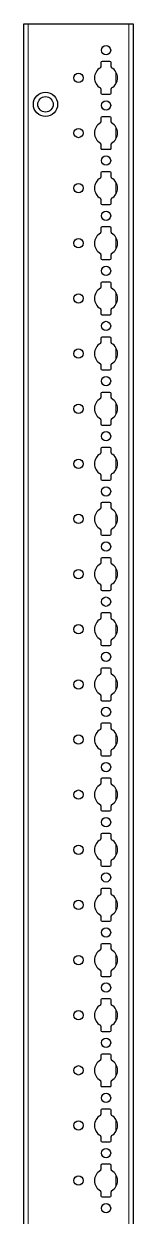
# Model space of a CAD drawing. Header units: millimetres. Extents: x -199 to 2732, y -1647 to 1507.
# Drawn here: x 2133 to 2182, y -293 to 247 of the extents above; entities that cross this region are included whole.
import ezdxf

# ---------------------------------------------------------------- set-up
doc = ezdxf.new("R2010")
doc.units = ezdxf.units.MM

msp = doc.modelspace()

# ---------------------------------------------------------------- linework, layer by layer
at = {"color": 7, "linetype": 'Continuous', "lineweight": 25}
for p, q in [((2132.58, -851.79), (2132.58, 247.21)), ((2132.58, 247.21), (2134.58, 247.21)), ((2134.58, 247.21), (2180.28, 247.21)), ((2180.28, 247.21), (2182.28, 247.21)), ((2182.28, 247.21), (2182.28, -851.79)), ((2167.63, 229.61), (2167.63, 227.73)), ((2171.73, 230.11), (2168.13, 230.11)), ((2172.23, 227.73), (2172.23, 229.61)), ((2167.63, 217.68), (2167.63, 215.81)), ((2172.23, 215.81), (2172.23, 217.68)), ((2168.13, 215.31), (2171.73, 215.31)), ((2167.63, 204.61), (2167.63, 202.73)), ((2171.73, 205.11), (2168.13, 205.11)), ((2172.23, 202.73), (2172.23, 204.61)), ((2167.63, 192.68), (2167.63, 190.81)), ((2168.13, 190.31), (2171.73, 190.31)), ((2172.23, 190.81), (2172.23, 192.68)), ((2167.63, 179.61), (2167.63, 177.73)), ((2171.73, 180.11), (2168.13, 180.11)), ((2172.23, 177.73), (2172.23, 179.61)), ((2167.63, 167.68), (2167.63, 165.81)), ((2172.23, 165.81), (2172.23, 167.68)), ((2168.13, 165.31), (2171.73, 165.31)), ((2167.63, 154.61), (2167.63, 152.73)), ((2171.73, 155.11), (2168.13, 155.11)), ((2172.23, 152.73), (2172.23, 154.61)), ((2167.63, 142.68), (2167.63, 140.81)), ((2172.23, 140.81), (2172.23, 142.68)), ((2168.13, 140.31), (2171.73, 140.31)), ((2171.73, 130.11), (2168.13, 130.11)), ((2167.63, 129.61), (2167.63, 127.73)), ((2172.23, 127.73), (2172.23, 129.61)), ((2167.63, 117.68), (2167.63, 115.81)), ((2168.13, 115.31), (2171.73, 115.31)), ((2172.23, 115.81), (2172.23, 117.68)), ((2167.63, 104.61), (2167.63, 102.73)), ((2171.73, 105.11), (2168.13, 105.11)), ((2172.23, 102.73), (2172.23, 104.61)), ((2167.63, 92.68), (2167.63, 90.81)), ((2172.23, 90.81), (2172.23, 92.68)), ((2168.13, 90.31), (2171.73, 90.31)), ((2167.63, 79.61), (2167.63, 77.73)), ((2171.73, 80.11), (2168.13, 80.11)), ((2172.23, 77.73), (2172.23, 79.61)), ((2167.63, 67.68), (2167.63, 65.81)), ((2168.13, 65.31), (2171.73, 65.31)), ((2172.23, 65.81), (2172.23, 67.68)), ((2167.63, 54.61), (2167.63, 52.73)), ((2171.73, 55.11), (2168.13, 55.11)), ((2172.23, 52.73), (2172.23, 54.61)), ((2167.63, 42.68), (2167.63, 40.81)), ((2168.13, 40.31), (2171.73, 40.31)), ((2172.23, 40.81), (2172.23, 42.68)), ((2167.63, 29.61), (2167.63, 27.73)), ((2171.73, 30.11), (2168.13, 30.11)), ((2172.23, 27.73), (2172.23, 29.61)), ((2167.63, 17.68), (2167.63, 15.81)), ((2172.23, 15.81), (2172.23, 17.68)), ((2168.13, 15.31), (2171.73, 15.31)), ((2167.63, 4.61), (2167.63, 2.73)), ((2171.73, 5.11), (2168.13, 5.11)), ((2172.23, 2.73), (2172.23, 4.61)), ((2167.63, -7.32), (2167.63, -9.19)), ((2168.13, -9.69), (2171.73, -9.69)), ((2172.23, -9.19), (2172.23, -7.32)), ((2167.63, -20.39), (2167.63, -22.27)), ((2171.73, -19.89), (2168.13, -19.89)), ((2172.23, -22.27), (2172.23, -20.39)), ((2167.63, -32.32), (2167.63, -34.19)), ((2172.23, -34.19), (2172.23, -32.32)), ((2168.13, -34.69), (2171.73, -34.69)), ((2167.63, -45.39), (2167.63, -47.27)), ((2171.73, -44.89), (2168.13, -44.89)), ((2172.23, -47.27), (2172.23, -45.39)), ((2167.63, -57.32), (2167.63, -59.19)), ((2172.23, -59.19), (2172.23, -57.32)), ((2168.13, -59.69), (2171.73, -59.69)), ((2171.73, -69.89), (2168.13, -69.89)), ((2167.63, -70.39), (2167.63, -72.27)), ((2172.23, -72.27), (2172.23, -70.39)), ((2167.63, -82.32), (2167.63, -84.19)), ((2168.13, -84.69), (2171.73, -84.69)), ((2172.23, -84.19), (2172.23, -82.32)), ((2167.63, -95.39), (2167.63, -97.27)), ((2171.73, -94.89), (2168.13, -94.89)), ((2172.23, -97.27), (2172.23, -95.39)), ((2167.63, -107.32), (2167.63, -109.19)), ((2172.23, -109.19), (2172.23, -107.32)), ((2168.13, -109.69), (2171.73, -109.69)), ((2167.63, -120.39), (2167.63, -122.27)), ((2171.73, -119.89), (2168.13, -119.89)), ((2172.23, -122.27), (2172.23, -120.39)), ((2167.63, -132.32), (2167.63, -134.19)), ((2168.13, -134.69), (2171.73, -134.69)), ((2172.23, -134.19), (2172.23, -132.32)), ((2167.63, -145.39), (2167.63, -147.27)), ((2171.73, -144.89), (2168.13, -144.89)), ((2172.23, -147.27), (2172.23, -145.39)), ((2167.63, -157.32), (2167.63, -159.19)), ((2168.13, -159.69), (2171.73, -159.69)), ((2172.23, -159.19), (2172.23, -157.32)), ((2167.63, -170.39), (2167.63, -172.27)), ((2171.73, -169.89), (2168.13, -169.89)), ((2172.23, -172.27), (2172.23, -170.39)), ((2167.63, -182.32), (2167.63, -184.19)), ((2172.23, -184.19), (2172.23, -182.32)), ((2168.13, -184.69), (2171.73, -184.69)), ((2167.63, -195.39), (2167.63, -197.27)), ((2171.73, -194.89), (2168.13, -194.89)), ((2172.23, -197.27), (2172.23, -195.39)), ((2167.63, -207.32), (2167.63, -209.19)), ((2168.13, -209.69), (2171.73, -209.69)), ((2172.23, -209.19), (2172.23, -207.32)), ((2167.63, -220.39), (2167.63, -222.27)), ((2171.73, -219.89), (2168.13, -219.89)), ((2172.23, -222.27), (2172.23, -220.39)), ((2167.63, -232.32), (2167.63, -234.19)), ((2172.23, -234.19), (2172.23, -232.32)), ((2168.13, -234.69), (2171.73, -234.69)), ((2167.63, -245.39), (2167.63, -247.27)), ((2171.73, -244.89), (2168.13, -244.89)), ((2172.23, -247.27), (2172.23, -245.39)), ((2167.63, -257.32), (2167.63, -259.19)), ((2172.23, -259.19), (2172.23, -257.32)), ((2168.13, -259.69), (2171.73, -259.69)), ((2171.73, -269.89), (2168.13, -269.89)), ((2167.63, -270.39), (2167.63, -272.27)), ((2172.23, -272.27), (2172.23, -270.39)), ((2167.63, -282.32), (2167.63, -284.19)), ((2168.13, -284.69), (2171.73, -284.69)), ((2172.23, -284.19), (2172.23, -282.32))]:
    msp.add_line(p, q, dxfattribs=at)
at = {"color": 8, "linetype": 'Continuous', "lineweight": 18}
for p, q in [((2134.58, 247.21), (2134.58, -851.79)), ((2180.28, -851.79), (2180.28, 247.21)), ((2174.43, 220), (2174.43, 225.41)), ((2174.43, 195), (2174.43, 200.41)), ((2174.43, 170), (2174.43, 175.41)), ((2174.43, 145), (2174.43, 150.41)), ((2174.43, 120), (2174.43, 125.41)), ((2174.43, 95), (2174.43, 100.41)), ((2174.43, 70), (2174.43, 75.41)), ((2174.43, 45), (2174.43, 50.41)), ((2174.43, 20), (2174.43, 25.41)), ((2174.43, -5), (2174.43, 0.41)), ((2174.43, -30), (2174.43, -24.59)), ((2174.43, -55), (2174.43, -49.59)), ((2174.43, -80), (2174.43, -74.59)), ((2174.43, -105), (2174.43, -99.59)), ((2174.43, -130), (2174.43, -124.59)), ((2174.43, -155), (2174.43, -149.59)), ((2174.43, -180), (2174.43, -174.59)), ((2174.43, -205), (2174.43, -199.59)), ((2174.43, -230), (2174.43, -224.59)), ((2174.43, -255), (2174.43, -249.59)), ((2174.43, -280), (2174.43, -274.59))]:
    msp.add_line(p, q, dxfattribs=at)
at = {"color": 7, "linetype": 'Continuous', "lineweight": 25}
for centre, radius in [((2169.93, 235.21), 2.12), ((2157.43, 222.71), 2.12), ((2142.43, 210.71), 5.5), ((2142.43, 210.71), 3.5), ((2169.93, 210.21), 2.12), ((2157.43, 197.71), 2.12), ((2169.93, 185.21), 2.12), ((2157.43, 172.71), 2.12), ((2169.93, 160.21), 2.12), ((2157.43, 147.71), 2.12), ((2169.93, 135.21), 2.12), ((2157.43, 122.71), 2.12), ((2169.93, 110.21), 2.12), ((2157.43, 97.71), 2.12), ((2169.93, 85.21), 2.12), ((2157.43, 72.71), 2.12), ((2169.93, 60.21), 2.12), ((2157.43, 47.71), 2.12), ((2169.93, 35.21), 2.12), ((2157.43, 22.71), 2.12), ((2169.93, 10.21), 2.12), ((2157.43, -2.29), 2.12), ((2169.93, -14.79), 2.12), ((2157.43, -27.29), 2.12), ((2169.93, -39.79), 2.12), ((2157.43, -52.29), 2.12), ((2169.93, -64.79), 2.12), ((2157.43, -77.29), 2.12), ((2169.93, -89.79), 2.12), ((2157.43, -102.29), 2.12), ((2169.93, -114.79), 2.12), ((2157.43, -127.29), 2.12), ((2169.93, -139.79), 2.12), ((2157.43, -152.29), 2.12), ((2169.93, -164.79), 2.12), ((2157.43, -177.29), 2.12), ((2169.93, -189.79), 2.12), ((2157.43, -202.29), 2.12), ((2169.93, -214.79), 2.12), ((2157.43, -227.29), 2.12), ((2169.93, -239.79), 2.12), ((2157.43, -252.29), 2.12), ((2169.93, -264.79), 2.12), ((2157.43, -277.29), 2.12), ((2169.93, -289.79), 2.12)]:
    msp.add_circle(centre, radius, dxfattribs=at)
for centre, radius, start, end in [((2169.93, 222.71), 5.25, 119.1407, 240.8593), ((2167.13, 227.73), 0.5, 299.1407, 0), ((2168.13, 229.61), 0.5, 90, 180), ((2171.73, 229.61), 0.5, 0, 90), ((2172.73, 227.73), 0.5, 180, 240.8593), ((2169.93, 222.71), 5.25, 299.1407, 60.8593), ((2167.13, 217.68), 0.5, 0, 60.8593), ((2172.73, 217.68), 0.5, 119.1407, 180), ((2168.13, 215.81), 0.5, 180, 270), ((2171.73, 215.81), 0.5, 270, 0), ((2169.93, 197.71), 5.25, 119.1407, 240.8593), ((2167.13, 202.73), 0.5, 299.1407, 0), ((2168.13, 204.61), 0.5, 90, 180), ((2171.73, 204.61), 0.5, 0, 90), ((2172.73, 202.73), 0.5, 180, 240.8593), ((2169.93, 197.71), 5.25, 299.1407, 60.8593), ((2167.13, 192.68), 0.5, 0, 60.8593), ((2168.13, 190.81), 0.5, 180, 270), ((2171.73, 190.81), 0.5, 270, 0), ((2172.73, 192.68), 0.5, 119.1407, 180), ((2168.13, 179.61), 0.5, 90, 180), ((2171.73, 179.61), 0.5, 360, 90), ((2169.93, 172.71), 5.25, 119.1407, 240.8593), ((2167.13, 177.73), 0.5, 299.1407, 0), ((2172.73, 177.73), 0.5, 180, 240.8593), ((2169.93, 172.71), 5.25, 299.1407, 60.8593), ((2167.13, 167.68), 0.5, 0, 60.8593), ((2172.73, 167.68), 0.5, 119.1407, 180), ((2168.13, 165.81), 0.5, 180, 270), ((2171.73, 165.81), 0.5, 270, 0), ((2169.93, 147.71), 5.25, 119.1407, 240.8593), ((2167.13, 152.73), 0.5, 299.1407, 0), ((2168.13, 154.61), 0.5, 90, 180), ((2171.73, 154.61), 0.5, 360, 90), ((2172.73, 152.73), 0.5, 180, 240.8593), ((2169.93, 147.71), 5.25, 299.1407, 60.8593), ((2167.13, 142.68), 0.5, 0, 60.8593), ((2168.13, 140.81), 0.5, 180, 270), ((2171.73, 140.81), 0.5, 270, 0), ((2172.73, 142.68), 0.5, 119.1407, 180), ((2168.13, 129.61), 0.5, 90, 180), ((2171.73, 129.61), 0.5, 0, 90), ((2169.93, 122.71), 5.25, 119.1407, 240.8593), ((2167.13, 127.73), 0.5, 299.1407, 0), ((2172.73, 127.73), 0.5, 180, 240.8593), ((2169.93, 122.71), 5.25, 299.1407, 60.8593), ((2167.13, 117.68), 0.5, 0, 60.8593), ((2168.13, 115.81), 0.5, 180, 270), ((2171.73, 115.81), 0.5, 270, 0), ((2172.73, 117.68), 0.5, 119.1407, 180), ((2167.13, 102.73), 0.5, 299.1407, 0), ((2168.13, 104.61), 0.5, 90, 180), ((2171.73, 104.61), 0.5, 0, 90), ((2172.73, 102.73), 0.5, 180, 240.8593), ((2169.93, 97.71), 5.25, 119.1407, 240.8593), ((2169.93, 97.71), 5.25, 299.1407, 60.8593), ((2167.13, 92.68), 0.5, 0, 60.8593), ((2172.73, 92.68), 0.5, 119.1407, 180), ((2168.13, 90.81), 0.5, 180, 270), ((2171.73, 90.81), 0.5, 270, 0), ((2169.93, 72.71), 5.25, 119.1407, 240.8593), ((2167.13, 77.73), 0.5, 299.1407, 0), ((2168.13, 79.61), 0.5, 90, 180), ((2171.73, 79.61), 0.5, 0, 90), ((2172.73, 77.73), 0.5, 180, 240.8593), ((2169.93, 72.71), 5.25, 299.1407, 60.8593), ((2167.13, 67.68), 0.5, 0, 60.8593), ((2168.13, 65.81), 0.5, 180, 270), ((2171.73, 65.81), 0.5, 270, 0), ((2172.73, 67.68), 0.5, 119.1407, 180), ((2168.13, 54.61), 0.5, 90, 180), ((2171.73, 54.61), 0.5, 0, 90), ((2169.93, 47.71), 5.25, 119.1407, 240.8593), ((2167.13, 52.73), 0.5, 299.1407, 0), ((2172.73, 52.73), 0.5, 180, 240.8593), ((2169.93, 47.71), 5.25, 299.1407, 60.8593), ((2167.13, 42.68), 0.5, 0, 60.8593), ((2168.13, 40.81), 0.5, 180, 270), ((2171.73, 40.81), 0.5, 270, 0), ((2172.73, 42.68), 0.5, 119.1407, 180), ((2169.93, 22.71), 5.25, 119.1407, 240.8593), ((2167.13, 27.73), 0.5, 299.1407, 0), ((2168.13, 29.61), 0.5, 90, 180), ((2171.73, 29.61), 0.5, 0, 90), ((2172.73, 27.73), 0.5, 180, 240.8593), ((2169.93, 22.71), 5.25, 299.1407, 60.8593), ((2167.13, 17.68), 0.5, 0, 60.8593), ((2172.73, 17.68), 0.5, 119.1407, 180), ((2168.13, 15.81), 0.5, 180, 270), ((2171.73, 15.81), 0.5, 270, 0), ((2169.93, -2.29), 5.25, 119.1407, 240.8593), ((2167.13, 2.73), 0.5, 299.1407, 0), ((2168.13, 4.61), 0.5, 90, 180), ((2171.73, 4.61), 0.5, 0, 90), ((2172.73, 2.73), 0.5, 180, 240.8593), ((2169.93, -2.29), 5.25, 299.1407, 60.8593), ((2167.13, -7.32), 0.5, 0, 60.8593), ((2168.13, -9.19), 0.5, 180, 270), ((2171.73, -9.19), 0.5, 270, 0), ((2172.73, -7.32), 0.5, 119.1407, 180), ((2168.13, -20.39), 0.5, 90, 180), ((2171.73, -20.39), 0.5, 0, 90), ((2169.93, -27.29), 5.25, 119.1407, 240.8593), ((2167.13, -22.27), 0.5, 299.1407, 0), ((2172.73, -22.27), 0.5, 180, 240.8593), ((2169.93, -27.29), 5.25, 299.1407, 60.8593), ((2167.13, -32.32), 0.5, 0, 60.8593), ((2172.73, -32.32), 0.5, 119.1407, 180), ((2168.13, -34.19), 0.5, 180, 270), ((2171.73, -34.19), 0.5, 270, 0), ((2169.93, -52.29), 5.25, 119.1407, 240.8593), ((2167.13, -47.27), 0.5, 299.1407, 0), ((2168.13, -45.39), 0.5, 90, 180), ((2171.73, -45.39), 0.5, 0, 90), ((2172.73, -47.27), 0.5, 180, 240.8593), ((2169.93, -52.29), 5.25, 299.1407, 60.8593), ((2167.13, -57.32), 0.5, 0, 60.8593), ((2168.13, -59.19), 0.5, 180, 270), ((2171.73, -59.19), 0.5, 270, 0), ((2172.73, -57.32), 0.5, 119.1407, 180), ((2168.13, -70.39), 0.5, 90, 180), ((2171.73, -70.39), 0.5, 0, 90), ((2169.93, -77.29), 5.25, 119.1407, 240.8593), ((2167.13, -72.27), 0.5, 299.1407, 0), ((2172.73, -72.27), 0.5, 180, 240.8593), ((2169.93, -77.29), 5.25, 299.1407, 60.8593), ((2167.13, -82.32), 0.5, 0, 60.8593), ((2168.13, -84.19), 0.5, 180, 270), ((2171.73, -84.19), 0.5, 270, 0), ((2172.73, -82.32), 0.5, 119.1407, 180), ((2167.13, -97.27), 0.5, 299.1407, 0), ((2168.13, -95.39), 0.5, 90, 180), ((2171.73, -95.39), 0.5, 0, 90), ((2172.73, -97.27), 0.5, 180, 240.8593), ((2169.93, -102.29), 5.25, 119.1407, 240.8593), ((2169.93, -102.29), 5.25, 299.1407, 60.8593), ((2167.13, -107.32), 0.5, 0, 60.8593), ((2172.73, -107.32), 0.5, 119.1407, 180), ((2168.13, -109.19), 0.5, 180, 270), ((2171.73, -109.19), 0.5, 270, 0), ((2169.93, -127.29), 5.25, 119.1407, 240.8593), ((2167.13, -122.27), 0.5, 299.1407, 0), ((2168.13, -120.39), 0.5, 90, 180), ((2171.73, -120.39), 0.5, 0, 90), ((2172.73, -122.27), 0.5, 180, 240.8593), ((2169.93, -127.29), 5.25, 299.1407, 60.8593), ((2167.13, -132.32), 0.5, 0, 60.8593), ((2168.13, -134.19), 0.5, 180, 270), ((2171.73, -134.19), 0.5, 270, 0), ((2172.73, -132.32), 0.5, 119.1407, 180), ((2168.13, -145.39), 0.5, 90, 180), ((2171.73, -145.39), 0.5, 0, 90), ((2169.93, -152.29), 5.25, 119.1407, 240.8593), ((2167.13, -147.27), 0.5, 299.1407, 0), ((2172.73, -147.27), 0.5, 180, 240.8593), ((2169.93, -152.29), 5.25, 299.1407, 60.8593), ((2167.13, -157.32), 0.5, 0, 60.8593), ((2168.13, -159.19), 0.5, 180, 270), ((2171.73, -159.19), 0.5, 270, 0), ((2172.73, -157.32), 0.5, 119.1407, 180), ((2169.93, -177.29), 5.25, 119.1407, 240.8593), ((2167.13, -172.27), 0.5, 299.1407, 0), ((2168.13, -170.39), 0.5, 90, 180), ((2171.73, -170.39), 0.5, 0, 90), ((2172.73, -172.27), 0.5, 180, 240.8593), ((2169.93, -177.29), 5.25, 299.1407, 60.8593), ((2167.13, -182.32), 0.5, 0, 60.8593), ((2172.73, -182.32), 0.5, 119.1407, 180), ((2168.13, -184.19), 0.5, 180, 270), ((2171.73, -184.19), 0.5, 270, 0), ((2169.93, -202.29), 5.25, 119.1407, 240.8593), ((2167.13, -197.27), 0.5, 299.1407, 0), ((2168.13, -195.39), 0.5, 90, 180), ((2171.73, -195.39), 0.5, 0, 90), ((2172.73, -197.27), 0.5, 180, 240.8593), ((2169.93, -202.29), 5.25, 299.1407, 60.8593), ((2167.13, -207.32), 0.5, 0, 60.8593), ((2168.13, -209.19), 0.5, 180, 270), ((2171.73, -209.19), 0.5, 270, 0), ((2172.73, -207.32), 0.5, 119.1407, 180), ((2168.13, -220.39), 0.5, 90, 180), ((2171.73, -220.39), 0.5, 0, 90), ((2169.93, -227.29), 5.25, 119.1407, 240.8593), ((2167.13, -222.27), 0.5, 299.1407, 0), ((2172.73, -222.27), 0.5, 180, 240.8593), ((2169.93, -227.29), 5.25, 299.1407, 60.8593), ((2167.13, -232.32), 0.5, 0, 60.8593), ((2172.73, -232.32), 0.5, 119.1407, 180), ((2168.13, -234.19), 0.5, 180, 270), ((2171.73, -234.19), 0.5, 270, 0), ((2169.93, -252.29), 5.25, 119.1407, 240.8593), ((2167.13, -247.27), 0.5, 299.1407, 0), ((2168.13, -245.39), 0.5, 90, 180), ((2171.73, -245.39), 0.5, 0, 90), ((2172.73, -247.27), 0.5, 180, 240.8593), ((2169.93, -252.29), 5.25, 299.1407, 60.8593), ((2167.13, -257.32), 0.5, 0, 60.8593), ((2168.13, -259.19), 0.5, 180, 270), ((2171.73, -259.19), 0.5, 270, 0), ((2172.73, -257.32), 0.5, 119.1407, 180), ((2168.13, -270.39), 0.5, 90, 180), ((2171.73, -270.39), 0.5, 0, 90), ((2169.93, -277.29), 5.25, 119.1407, 240.8593), ((2167.13, -272.27), 0.5, 299.1407, 0), ((2172.73, -272.27), 0.5, 180, 240.8593), ((2169.93, -277.29), 5.25, 299.1407, 60.8593), ((2167.13, -282.32), 0.5, 0, 60.8593), ((2168.13, -284.19), 0.5, 180, 270), ((2171.73, -284.19), 0.5, 270, 0), ((2172.73, -282.32), 0.5, 119.1407, 180)]:
    msp.add_arc(centre, radius, start, end, dxfattribs=at)

doc.saveas('drawing.dxf')
